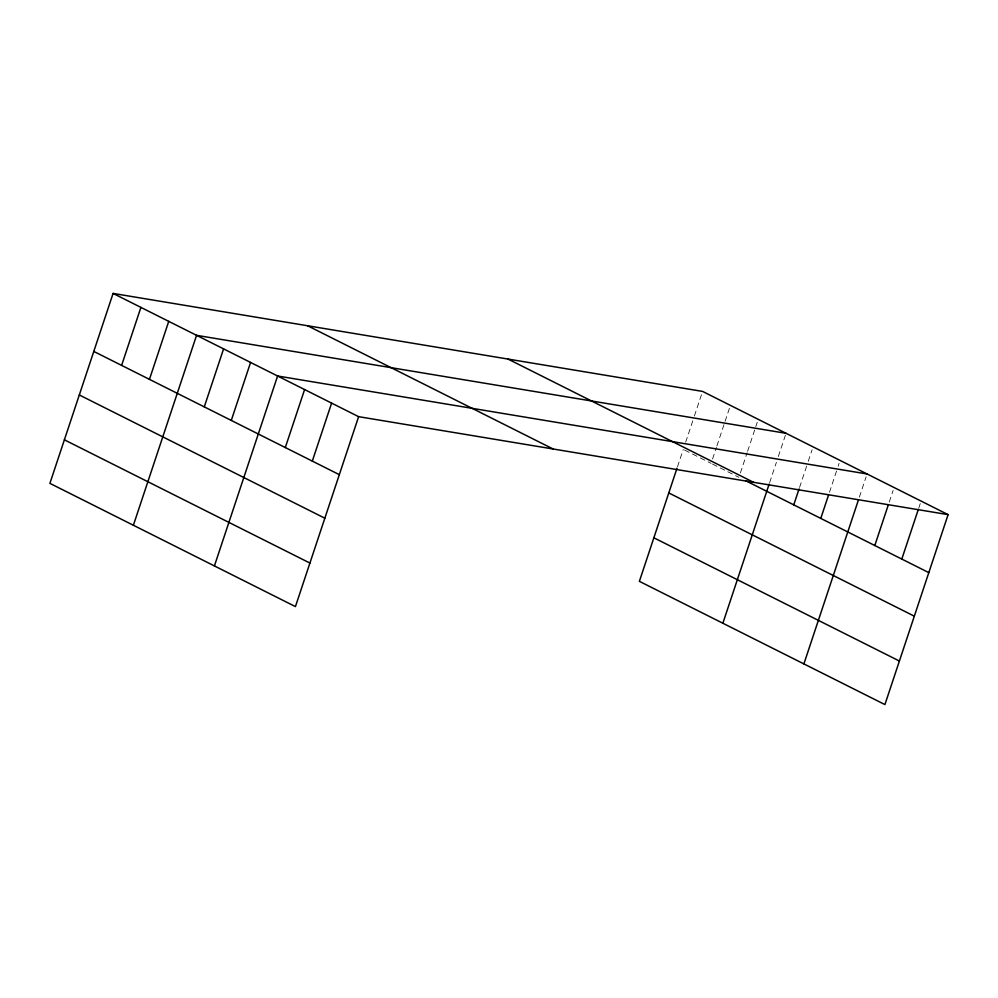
<?xml version="1.0" encoding="UTF-8"?>
<svg xmlns="http://www.w3.org/2000/svg" width="998" height="998" viewBox="0 0 998 998"><rect width="100%" height="100%" fill="white"/><g stroke="black" fill="none" stroke-linecap="round" stroke-linejoin="round"><path stroke-width="0.75" stroke-dasharray="4.99 3.74" d="M677.48 466.815L683.268 449.387M685.688 442.139L693.884 417.501M694.371 416.041L702.567 391.403M712.547 459.005L716.402 447.416M716.888 445.956L724.61 422.765M725.084 421.318L730.399 405.363M740.379 472.977L747.128 452.68M747.614 451.233L755.324 428.03M755.81 426.583L757.257 422.229M769.645 482.595L776.407 462.299M778.328 456.498L785.563 434.754M799.548 487.448L807.756 462.81M808.23 461.35L812.098 449.761M829.45 492.313L837.659 467.663M838.133 466.216L839.106 463.309M859.353 497.166L866.114 476.869M889.255 502.031L893.123 490.43M918.684 508.331L920.605 502.53M684.665 450.086L711.1 463.359M712.497 464.058L726.407 471.044M727.792 471.742L738.932 477.331"/><path stroke-width="1.5" d="M948.1 514.644L702.567 391.403L113.086 293.424L49.9 483.356L295.433 606.597L358.619 416.665L948.1 514.644L884.914 704.576L639.381 581.335L676.993 468.262M121.619 365.393L140.905 307.396M149.451 379.352L168.737 321.356M133.383 525.26L196.569 335.328L786.05 433.307M204.278 406.872L223.577 348.888M231.287 420.432L250.585 362.436M214.408 565.928L277.594 375.996L867.075 473.975M285.303 447.553L304.602 389.557M312.312 461.101L331.61 403.105M722.864 623.239L769.171 484.042M793.759 504.851L799.074 488.908M820.768 518.411L828.49 495.208M803.889 663.907L858.392 500.073M874.797 545.519L888.295 504.926M901.805 559.08L918.197 509.778M508.032 359.068L753.565 482.308M745.88 480.824L928.814 572.627M668.785 492.937L914.33 616.178M307.609 325.76L553.141 449M653.865 537.797L899.398 661.038M113.086 293.424L358.619 416.665M93.787 351.421L339.32 474.661M79.304 394.959L324.837 518.199M64.383 439.819L309.916 563.059"/></g></svg>
